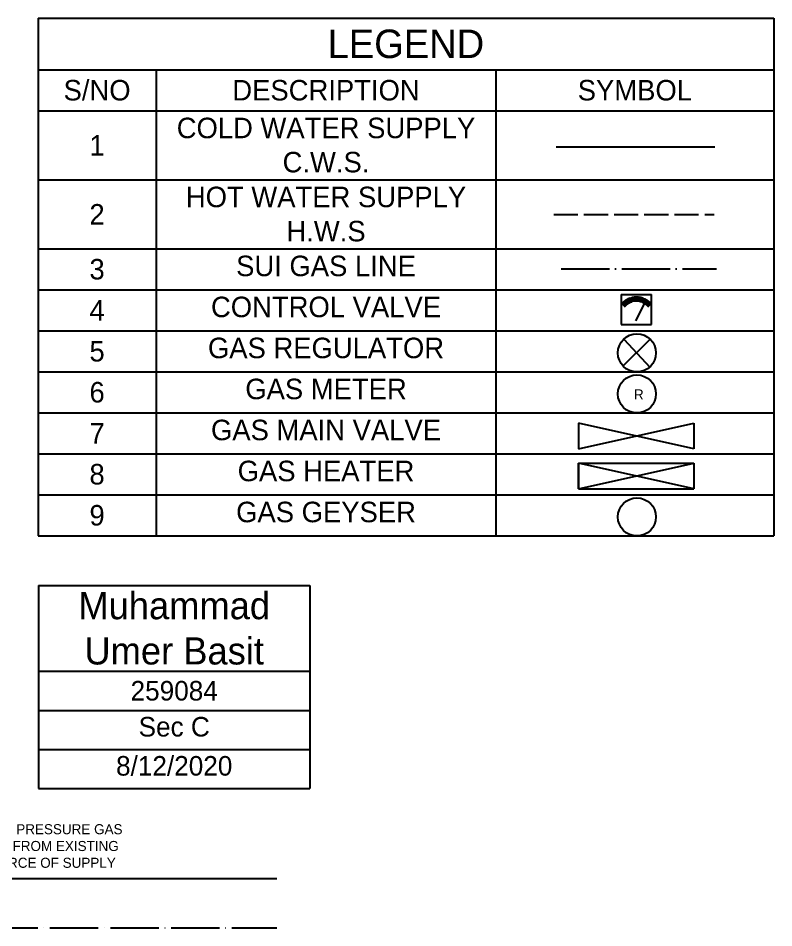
# Model space of a CAD drawing. Header units: inches. Extents: x 15230 to 16216, y 23508 to 24601.
# Drawn here: x 15840.7 to 16215.9, y 23563.2 to 24014.8 of the extents above; entities that cross this region are included whole.
import ezdxf

# ---------------------------------------------------------------- set-up
doc = ezdxf.new("R2010")
doc.units = ezdxf.units.IN
doc.header["$MEASUREMENT"] = 0
doc.linetypes.add('ACAD_ISO02W100', pattern=[15, 12, -3])
doc.linetypes.add('ACAD_ISO04W100', pattern=[30, 24, -3, 0, -3])
for name, color, linetype in [('COLD WATER SUPPLY', 170, 'Continuous'), ('HOT WATER SUPPLY', 1, 'ACAD_ISO02W100'), ('orange', 20, 'Continuous'), ('SUI GAS LINE', 30, 'ACAD_ISO04W100'), ('supply pipe', 140, 'Continuous')]:
    doc.layers.add(name, color=color, linetype=linetype)
doc.styles.get("Standard").update_dxf_attribs({"font": ''})
doc.styles.get('Standard').set_extended_font_data('Bahnschrift')

# ---------------------------------------------------------------- blocks, each defined once
blk = doc.blocks.new('*T11')
at = {"color": 0, "linetype": 'ByBlock', "lineweight": -2, "ltscale": 3, "transparency": 16777216}
for p, q in [((0, 0), (134.85, 0)), ((0, 0), (0, -100.83)), ((134.85, 0), (134.85, -100.83)), ((0, -42.57), (134.85, -42.57)), ((0, -61.99), (134.85, -61.99)), ((0, -81.41), (134.85, -81.41)), ((0, -100.83), (134.85, -100.83))]:
    blk.add_line(p, q, dxfattribs=at)
at = {"color": 0, "ltscale": 3, "transparency": 16777216, "width": 128.3754}
for s, insert, char_height, attachment_point in [('Muhammad Umer Basit', (67.42, -21.29), 13.4848, 5), ('259084', (67.42, -52.28), 9.709, 5), ('Sec C', (67.42, -65.23), 9.709, 2), ('8/12/2020', (67.42, -84.64), 9.709, 2)]:
    blk.add_mtext(s, dxfattribs=dict(at, insert=insert, char_height=char_height, attachment_point=attachment_point))
blk = doc.blocks.new('*T12')
at = {"color": 0, "linetype": 'ByBlock', "lineweight": -2, "ltscale": 3, "transparency": 16777216}
for p, q in [((0, 0), (365.41, 0)), ((0, 0), (0, -257.04)), ((365.41, 0), (365.41, -257.04)), ((0, -25.64), (365.41, -25.64)), ((58.67, -25.64), (58.67, -257.04)), ((227.39, -25.64), (227.39, -257.04)), ((0, -46), (365.41, -46)), ((0, -80.25), (365.41, -80.25)), ((0, -114.5), (365.41, -114.5)), ((0, -134.87), (365.41, -134.87)), ((0, -155.23), (365.41, -155.23)), ((0, -175.59), (365.41, -175.59)), ((0, -195.95), (365.41, -195.95)), ((0, -216.31), (365.41, -216.31)), ((0, -236.67), (365.41, -236.67)), ((0, -257.04), (365.41, -257.04))]:
    blk.add_line(p, q, dxfattribs=at)
at = {"color": 0, "ltscale": 3, "transparency": 16777216}
for s, insert, char_height, width, attachment_point in [('LEGEND', (182.7, -12.82), 14.14, 358.6196, 5), ('S/NO', (29.34, -35.82), 10.181, 51.8854, 5), ('DESCRIPTION', (143.03, -35.82), 10.1808, 161.9279, 5), ('SYMBOL', (296.4, -35.82), 10.181, 131.2319, 5), ('COLD WATER SUPPLY C.W.S.', (143.03, -49.4), 10.1808, 161.9279, 2), ('1', (29.34, -63.13), 10.18, 51.8854, 5), ('HOT WATER SUPPLY H.W.S', (143.03, -83.65), 10.1808, 161.9279, 2), ('2', (29.34, -97.38), 10.18, 51.8854, 5), ('3', (29.34, -124.69), 10.18, 51.8854, 5), ('SUI GAS LINE', (143.03, -117.9), 10.1808, 161.9279, 2), ('4', (29.34, -145.05), 10.18, 51.8854, 5), ('CONTROL VALVE', (143.03, -138.26), 10.1808, 161.9279, 2), ('5', (29.34, -165.41), 10.18, 51.8854, 5), ('GAS REGULATOR', (143.03, -158.62), 10.1808, 161.9279, 2), ('6', (29.34, -185.77), 10.18, 51.8854, 5), ('GAS METER', (143.03, -178.98), 10.181, 161.9279, 2), ('7', (29.34, -206.13), 10.18, 51.8854, 5), ('GAS MAIN VALVE', (143.03, -199.35), 10.1808, 161.9279, 2), ('8', (29.34, -226.49), 10.18, 51.8854, 5), ('GAS HEATER', (143.03, -219.71), 10.181, 161.9279, 2), ('9', (29.34, -246.86), 10.18, 51.8854, 5), ('GAS GEYSER', (143.03, -240.07), 10.181, 161.9279, 2)]:
    blk.add_mtext(s, dxfattribs=dict(at, insert=insert, char_height=char_height, width=width, attachment_point=attachment_point))

msp = doc.modelspace()

# ---------------------------------------------------------------- linework, layer by layer
for p, q in [((16141.1, 23842.18), (16154.29, 23855.35)), ((16141.56, 23855.35), (16154.29, 23841.53)), ((16147.92, 23848.64), (16147.92, 23848.64)), ((16147.92, 23848.64), (16147.92, 23848.64)), ((16147.92, 23848.64), (16147.92, 23848.64)), ((16147.92, 23848.64), (16147.92, 23848.64)), ((16176.21, 23800.99), (16118.95, 23813.78)), ((16118.95, 23813.78), (16118.95, 23800.99)), ((16118.95, 23800.99), (16176.21, 23813.78)), ((16176.21, 23813.78), (16176.21, 23800.99)), ((16118.95, 23781.1), (16118.95, 23793.89)), ((16118.95, 23793.89), (16176.21, 23793.89)), ((16176.21, 23781.1), (16118.95, 23793.89)), ((16118.95, 23793.89), (16118.95, 23781.1)), ((16118.95, 23781.1), (16176.21, 23793.89)), ((16176.21, 23793.89), (16176.21, 23781.1)), ((16118.95, 23781.1), (16176.21, 23781.1))]:
    msp.add_line(p, q)
for centre in [(16147.92, 23848.64), (16147.92, 23828.28), (16147.92, 23767.2)]:
    msp.add_circle(centre, 9.46)
at = {"layer": 'COLD WATER SUPPLY'}
msp.add_line((16107.85, 23950.93), (16186.68, 23950.93), dxfattribs=at)
at = {"layer": 'Defpoints'}
for p, q in [((16140.13, 23877.7), (16155.13, 23877.7)), ((16140.13, 23877.7), (16140.13, 23862.7)), ((16140.13, 23877.7), (16140.13, 23872.12)), ((16155.13, 23862.7), (16155.13, 23877.7)), ((16147.37, 23864.61), (16152.18, 23873.98)), ((16140.13, 23862.7), (16155.13, 23862.7))]:
    msp.add_line(p, q, dxfattribs=at)
at = {"layer": 'Defpoints', "lineweight": 200}
msp.add_arc((16147.7, 23866.72), 8.63, 38.6822, 141.3178, dxfattribs=at)
at = {"layer": 'HOT WATER SUPPLY'}
msp.add_line((16106.6, 23917.36), (16186.27, 23917.36), dxfattribs=at)
at = {"layer": 'SUI GAS LINE'}
for p, q in [((16110.34, 23890.42), (16187.51, 23890.42)), ((15374.86, 23563.19), (15969.07, 23563.19))]:
    msp.add_line(p, q, dxfattribs=at)
at = {"layer": 'supply pipe'}
msp.add_line((15374.86, 23587.75), (15969.07, 23587.75), dxfattribs=at)

# ---------------------------------------------------------------- block references
for name, p in [('*T12', (15850.51, 24014.81)), ('*T11', (15850.73, 23733.11))]:
    msp.add_blockref(name, p)

# ---------------------------------------------------------------- texts
at = {"insert": (16146.47, 23830.52), "char_height": 5, "attachment_point": 1}
msp.add_mtext_dynamic_manual_height_columns('R', width=28.4817, gutter_width=1, heights=[0], dxfattribs=at)
at = {"layer": 'orange', "lineweight": 211, "ltscale": 3, "insert": (15821.15, 23614.65), "char_height": 5, "attachment_point": 1}
msp.add_mtext_dynamic_manual_height_columns('HIGH PRESSURE GAS LINE FROM EXISTING SOURCE OF SUPPLY', width=84.9259, gutter_width=1, heights=[0], dxfattribs=at)

doc.saveas('drawing.dxf')
